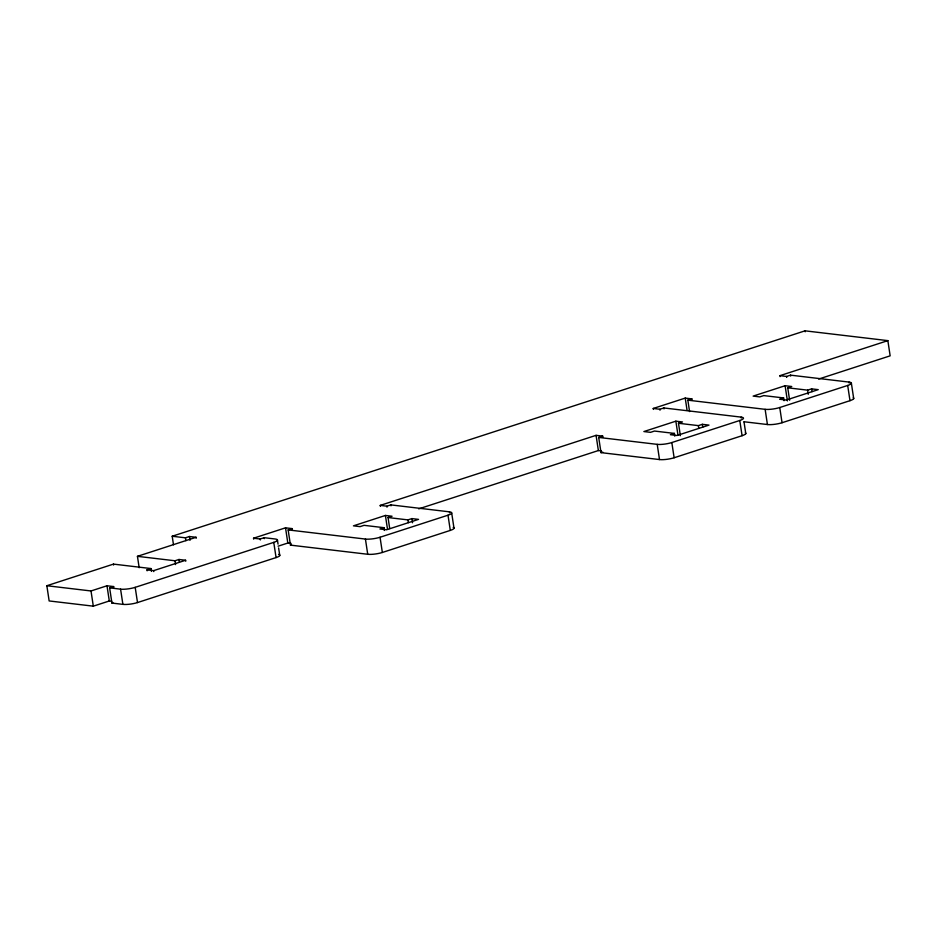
<?xml version="1.0" encoding="UTF-8"?>
<svg xmlns="http://www.w3.org/2000/svg" width="937" height="937" viewBox="0 0 937 937"><rect width="100%" height="100%" fill="white"/><g stroke="black" fill="none" stroke-linecap="round" stroke-linejoin="round"><path stroke-width="1.41" d="M173.497 544.795L172.197 536.245L805.047 330.831L887.854 340.635L890.15 355.837L818.657 379.052M172.197 536.245L185.444 537.815L189.45 536.514L196.067 537.299L196.208 538.248M111.784 601.285L109.301 600.98L93.313 606.169L49.146 600.945L46.85 585.73L113.471 564.109L150.998 568.56L151.431 571.406M139.168 567.728L137.446 556.332L196.067 537.299M147.144 570.809L147.004 569.86L150.998 568.56M137.446 556.332L174.985 560.771L178.979 559.483L185.608 560.267L185.749 561.216M46.85 585.73L91.006 590.966L106.994 585.777L113.623 586.562L113.764 587.511M147.004 569.86L153.633 570.645L185.608 560.267M253.693 539.162L253.552 538.213L285.527 527.824L292.145 528.609L292.297 529.569M653.394 409.422L653.241 408.473L685.228 398.096L691.846 398.881L691.986 399.83M278.558 554.399A10.494 2.237 -8.6 0 1 276.064 557.585L137.505 602.561A10.494 2.237 -8.6 0 1 122.888 604.365L111.925 603.065L109.629 587.862L113.623 586.562M253.552 538.213L260.17 538.998L264.175 537.697L275.209 538.998A10.494 2.237 -8.6 0 1 273.768 542.371L276.064 557.585M453.18 527.344A10.494 2.237 -8.6 0 1 450.299 530.412L382.355 552.467A10.494 2.237 -8.6 0 1 367.726 554.271L290.458 545.123L288.151 529.909L292.145 528.609M653.241 408.473L659.871 409.258L663.864 407.958L741.144 417.117L741.284 418.066M689.573 411.577L687.852 400.169L691.846 398.881M380.375 506.355L380.235 505.406L596.073 435.342L602.69 436.127L602.842 437.075M780.076 376.615L779.935 375.667L887.854 340.635M109.629 587.862L120.58 589.162A10.494 2.237 -8.6 0 0 135.197 587.347L273.768 542.371M380.235 505.406L386.864 506.191L390.858 504.891L449.373 511.825L449.514 512.773M745.325 432.789A10.494 2.237 -8.6 0 1 742.081 435.705L674.125 457.76A10.494 2.237 -8.6 0 1 659.507 459.563L601.004 452.63L598.696 437.427L602.69 436.127M779.935 375.667L786.553 376.451L790.559 375.151L849.063 382.085L849.203 383.034M278.09 546.189L287.823 543.038L291.138 543.425M111.925 603.065L112.92 602.749M290.458 545.123L291.454 544.795M389.71 528.597L388.047 517.54L392.041 516.24L385.412 515.455L353.436 525.844L360.066 526.629L364.06 525.329L383.936 527.683L384.346 530.447M680.367 435.705L678.482 423.266L682.487 421.966L675.858 421.181L643.883 431.559L650.512 432.344L654.506 431.055L674.382 433.409L674.792 436.173M789.622 400.251L787.736 387.801L791.73 386.512L785.112 385.728L753.137 396.105L759.755 396.89L763.76 395.59L783.625 397.944L784.046 400.708M418.745 508.861L598.368 450.556L601.273 450.896M601.004 452.63L602.749 452.067M383.936 527.683L379.93 528.983L386.559 529.768L418.534 519.379L411.905 518.594L407.911 519.894L388.047 517.54M674.382 433.409L670.377 434.698L677.006 435.482L708.981 425.105L702.352 424.32L698.358 425.621L678.482 423.266M783.625 397.944L779.631 399.244L786.248 400.029L818.224 389.651L811.606 388.867L807.612 390.155L787.736 387.801M288.151 529.909L365.43 539.068A10.494 2.237 -8.6 0 0 380.047 537.252L448.003 515.198A10.494 2.237 -8.6 0 0 449.373 511.825M598.696 437.427L657.212 444.361A10.494 2.237 -8.6 0 0 671.829 442.545L739.773 420.49A10.494 2.237 -8.6 0 0 741.144 417.117M687.852 400.169L765.131 409.328A10.494 2.237 -8.6 0 0 779.748 407.525L847.692 385.458A10.494 2.237 -8.6 0 0 849.063 382.085M743.802 421.732L767.426 424.531A10.494 2.237 -8.6 0 0 782.044 422.728L849.988 400.673A10.494 2.237 -8.6 0 0 853.244 397.757M851.405 383.397L853.701 398.612M847.692 385.458L849.988 400.673M805.047 330.831L805.199 331.78M811.606 388.867L812.028 391.631M807.612 390.155L808.233 394.301M790.559 375.151L790.699 376.1M786.553 376.451L786.705 377.4M785.112 385.728L787.408 400.931M779.748 407.525L782.044 422.728M765.131 409.328L767.426 424.531M744.06 422.236L745.782 433.632M739.773 420.49L742.081 435.705M702.352 424.32L702.773 427.085M698.358 425.621L698.779 428.385M685.228 398.096L687.09 410.441M675.858 421.181L677.955 435.014M671.829 442.545L674.125 457.76M663.864 407.958L664.017 408.907M659.871 409.258L660.011 410.207M657.212 444.361L659.507 459.563M596.073 435.342L598.368 450.556M451.716 513.136L454.012 528.339M448.003 515.198L450.299 530.412M411.905 518.594L412.538 522.752M407.911 519.894L408.333 522.659M390.858 504.891L390.998 505.839M386.864 506.191L387.004 507.14M385.412 515.455L387.508 529.288M380.047 537.252L382.355 552.467M365.43 539.068L367.726 554.271M285.527 527.824L287.823 543.038M277.469 540.321L278.043 544.128M278.617 547.922L279.765 555.536M264.175 537.697L264.316 538.646M260.17 538.998L260.322 539.946M189.45 536.514L190.024 540.321M185.444 537.815L185.877 540.661M178.979 559.483L179.412 562.329M174.985 560.771L175.559 564.578M153.633 570.645L153.773 571.593M135.197 587.347L137.505 602.561M120.58 589.162L122.888 604.365M113.471 564.109L113.611 565.058M106.994 585.777L109.301 600.98M91.006 590.966L93.313 606.169"/></g></svg>
